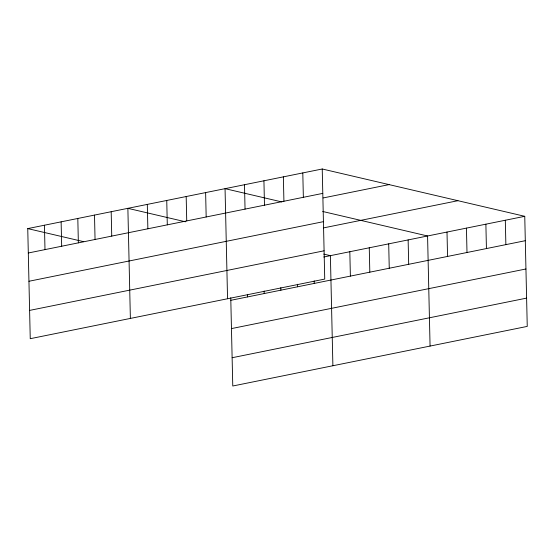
<?xml version="1.0" encoding="UTF-8"?>
<svg xmlns="http://www.w3.org/2000/svg" width="555" height="555" viewBox="0 0 555 555"><rect width="100%" height="100%" fill="white"/><g stroke="black" fill="none" stroke-linecap="round" stroke-linejoin="round"><path stroke-width="0.83" d="M322.233 168.991L324.737 279.075L30.247 338.689L27.75 228.598L322.233 168.991L524.752 216.311L527.25 326.402L232.767 386.009L230.762 297.785M28.305 252.99L322.788 193.376M323.156 197.948L389.069 184.607M28.943 281.267L323.433 221.66M323.558 227.89L457.924 200.695M29.609 310.405L324.092 250.798M323.718 257.007L524.752 216.311M230.818 300.31L525.308 240.697M231.463 328.595L525.946 268.981M232.122 357.732L526.605 298.118M281.864 201.937L225.052 188.658L227.557 298.75M322.67 211.469L427.572 235.986L430.069 346.07M185.516 221.799L127.872 208.333L130.376 318.417M323.711 254.093L330.392 255.654L332.889 365.745M27.75 228.598L83.722 241.682M505.314 220.245L505.869 244.637M485.882 224.178L486.43 248.571M466.443 228.112L466.998 252.504M447.004 232.046L447.559 256.438M408.133 239.92L408.688 264.305M388.701 243.853L389.249 268.238M369.262 247.787L369.817 272.172M349.823 251.72L350.378 276.106M314.199 280.899L314.255 283.418M302.801 172.924L303.356 197.309M297.515 284.278L297.57 286.796M283.362 176.858L283.917 201.243M280.823 287.656L280.879 290.175M263.93 180.791L264.478 205.177M264.138 291.035L264.194 293.553M247.447 294.407L247.509 296.932M244.491 184.725L245.046 209.117M205.621 192.592L206.176 216.984M186.182 196.532L186.737 220.918M166.75 200.466L167.298 224.851M147.311 204.4L147.866 228.785M111.187 211.712L111.742 236.097M94.503 215.09L95.051 239.476M77.811 218.469L78.366 242.854M61.126 221.847L61.681 246.233M44.435 225.226L44.99 249.611"/></g></svg>
